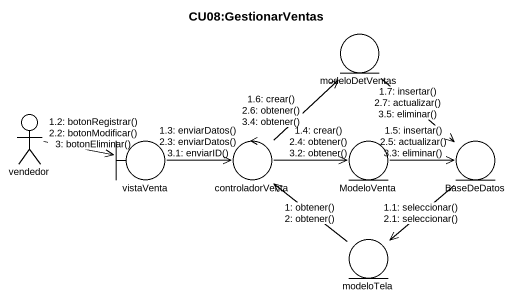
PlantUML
@startuml
title CU08:GestionarVentas
entity modeloDetVentas
actor vendedor
boundary vistaVenta
control controladorVenta
entity ModeloVenta
entity BaseDeDatos
entity modeloTela
modeloTela -up-> controladorVenta : 1: obtener()\n2: obtener()
BaseDeDatos --> modeloTela : 1.1: seleccionar()\n2.1: seleccionar()
vendedor -right-> vistaVenta : 1.2: botonRegistrar()\n2.2: botonModificar()\n3: botonEliminar()
vistaVenta -right-> controladorVenta : 1.3: enviarDatos()\n2.3: enviarDatos()\n3.1: enviarID()
controladorVenta -right-> ModeloVenta : 1.4: crear()\n2.4: obtener()\n3.2: obtener()
ModeloVenta -right-> BaseDeDatos : 1.5: insertar()\n2.5: actualizar()\n3.3: eliminar()
controladorVenta -up-> modeloDetVentas : 1.6: crear()\n2.6: obtener()\n3.4: obtener()
modeloDetVentas --> BaseDeDatos : 1.7: insertar()\n2.7: actualizar()\n3.5: eliminar()
@enduml
